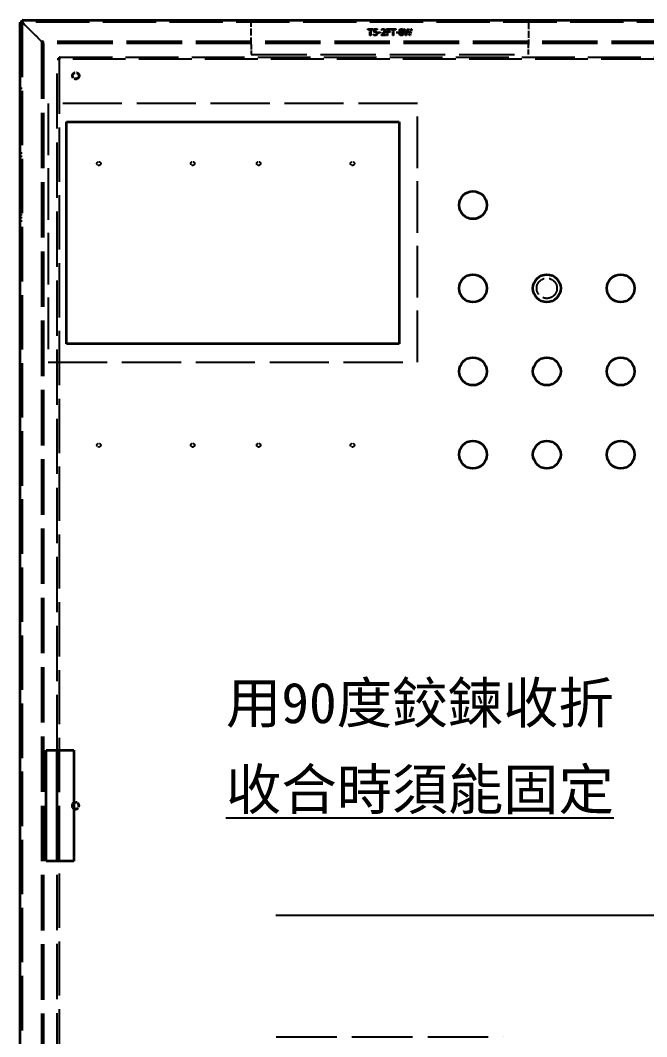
# Model space of a CAD drawing. Header units: millimetres. Extents: x 200 to 5740, y 200 to 4000.
# Drawn here: x 1849 to 2527, y 1558 to 2658 of the extents above; entities that cross this region are included whole.
import ezdxf

# ---------------------------------------------------------------- set-up
doc = ezdxf.new("R2010")
doc.units = ezdxf.units.MM
doc.header["$LTSCALE"] = 20
doc.linetypes.add('DASHED', pattern=[0.2067, 0.1654, -0.0413])
for name, color, linetype, lineweight in [('可見 (ISO)', 7, 'Continuous', 35), ('符號 (ISO)', 7, 'Continuous', 25), ('隱藏 (ISO)', 7, 'DASHED', 25)]:
    doc.layers.add(name, color=color, linetype=linetype, lineweight=lineweight)
doc.styles.add('註記文字 (JIS)', font='kaiu.ttf')
doc.dimstyles.new('預設 (JIS)$7', dxfattribs={"dimscale": 20, "dimtxt": 3, "dimasz": 2.5, "dimexe": 2, "dimexo": 1, "dimgap": 0.8, "dimtad": 1, "dimrnd": 1e-08, "dimdsep": 46, "dimtxsty": '註記文字 (JIS)', "dimblk": 'Filled-1', "dimcen": 0.09, "dimdle": 10, "dimclrd": 256, "dimclre": 256, "dimclrt": 256, "dimadec": 0, "dimazin": 2, "dimtfac": 0.833333, "dimtmove": 0, "dimatfit": 3, "dimfxl": 0, "dimtolj": 1, "dimtzin": 0, "dimlwd": -1, "dimlwe": -1, "dimarcsym": 0})

# ---------------------------------------------------------------- blocks, each defined once
blk = doc.blocks.new('Filled-1')
at = {"color": 0}
for p, q in [((0, 0), (-1, 0.167)), ((-1, 0.167), (-1, -0.167)), ((-1, 0), (0, 0)), ((-1, -0.167), (0, 0))]:
    blk.add_line(p, q, dxfattribs=at)
at = {"color": 0, "flags": 128}
blk.add_lwpolyline([(-1, -0.167), (0, 0)], dxfattribs=at)
at = {"color": 0}
blk.add_solid([(-1, -0.167), (0, 0), (-1, 0.167), (-1, -0.167)], dxfattribs=at)

msp = doc.modelspace()

# ---------------------------------------------------------------- linework, layer by layer
at = {"layer": '可見 (ISO)'}
for p, q in [((1850.637, 2655.936), (1848.637, 2655.936)), ((1848.637, 2655.936), (1848.637, 2655.506)), ((1848.637, 960.506), (1848.637, 2655.506)), ((1851.137, 2655.506), (1848.637, 2655.506)), ((1850.637, 2655.936), (1851.066, 2655.506)), ((1850.637, 2655.506), (1850.637, 2655.936)), ((1850.637, 2655.536), (1850.784, 2655.506)), ((1851.137, 2658.006), (1850.708, 2658.006)), ((1850.708, 2656.006), (1850.708, 2658.006)), ((1850.708, 2656.006), (1851.137, 2655.577)), ((1851.137, 2656.006), (1850.708, 2656.006)), ((1851.137, 2655.859), (1851.108, 2656.005)), ((1851.137, 2658.006), (2646.137, 2658.006)), ((1851.137, 2658.006), (1851.137, 2655.506)), ((1898.637, 2308.006), (1898.637, 2548.006)), ((1898.637, 2548.006), (2258.637, 2548.006)), ((2258.637, 2548.006), (2258.637, 2308.006)), ((2258.637, 2308.006), (1898.637, 2308.006)), ((1876.637, 1748.006), (1876.637, 1868.006)), ((1876.637, 1868.006), (1906.637, 1868.006)), ((1888.637, 1748.006), (1888.637, 1868.006)), ((1906.637, 1868.006), (1906.637, 1748.006)), ((1906.637, 1748.006), (1876.637, 1748.006))]:
    msp.add_line(p, q, dxfattribs=at)
for centre in [(2338.637, 2458.006), (2338.637, 2368.006), (2418.637, 2368.006), (2498.637, 2368.006), (2338.637, 2278.006), (2418.637, 2278.006), (2498.637, 2278.006), (2338.637, 2188.006), (2418.637, 2188.006), (2498.637, 2188.006)]:
    msp.add_circle(centre, 15, dxfattribs=at)
for radius, start, end in [(4, 120, 240), (3, 131.810315, 228.189685)]:
    msp.add_arc((1908.637, 1808.006), radius, start, end, dxfattribs=at)
at = {"layer": '隱藏 (ISO)', "ltscale": 0.328259}
msp.add_line((1848.637, 2655.936), (1850.637, 2655.536), dxfattribs=at)
at = {"layer": '隱藏 (ISO)', "ltscale": 17.826717}
msp.add_line((1850.637, 2655.506), (1850.637, 960.506), dxfattribs=at)
at = {"layer": '隱藏 (ISO)', "ltscale": 0.328368}
msp.add_line((1851.108, 2656.005), (1850.708, 2658.006), dxfattribs=at)
at = {"layer": '隱藏 (ISO)', "ltscale": 0.034345}
msp.add_line((1850.784, 2655.506), (1851.137, 2655.436), dxfattribs=at)
at = {"layer": '隱藏 (ISO)', "ltscale": 0.00944}
for p, q in [((1851.066, 2655.506), (1851.137, 2655.436)), ((1851.137, 2655.577), (1851.208, 2655.506))]:
    msp.add_line(p, q, dxfattribs=at)
at = {"layer": '隱藏 (ISO)', "ltscale": 17.482517}
msp.add_line((2646.137, 2656.006), (1851.137, 2656.006), dxfattribs=at)
at = {"layer": '隱藏 (ISO)', "ltscale": 0.034287}
msp.add_line((1851.208, 2655.506), (1851.137, 2655.859), dxfattribs=at)
at = {"layer": '隱藏 (ISO)', "ltscale": 2.693548}
for p, q in [((1851.137, 2655.436), (1871.137, 2635.436)), ((1871.208, 2635.506), (1851.208, 2655.506))]:
    msp.add_line(p, q, dxfattribs=at)
at = {"layer": '隱藏 (ISO)', "ltscale": 0.19037}
for p, q in [((1875.887, 2658.006), (1875.887, 2656.006)), ((1876.637, 2658.006), (1876.637, 2656.006)), ((1881.387, 2658.006), (1881.387, 2656.006)), ((1907.887, 2658.006), (1907.887, 2656.006)), ((1912.637, 2658.006), (1912.637, 2656.006)), ((1913.387, 2658.006), (1913.387, 2656.006)), ((1873.637, 2632.936), (1871.637, 2632.936)), ((1873.708, 2633.006), (1873.708, 2635.006)), ((1890.708, 2616.006), (1890.708, 2618.006)), ((1890.637, 2615.936), (1888.637, 2615.936)), ((1850.637, 2584.256), (1848.637, 2584.256)), ((1850.637, 2580.756), (1848.637, 2580.756)), ((1848.637, 2577.006), (1850.637, 2577.006)), ((1850.637, 2514.256), (1848.637, 2514.256)), ((1850.637, 2510.756), (1848.637, 2510.756)), ((1848.637, 2448.006), (1850.637, 2448.006)), ((1850.637, 2444.256), (1848.637, 2444.256)), ((1850.637, 2440.756), (1848.637, 2440.756))]:
    msp.add_line(p, q, dxfattribs=at)
at = {"layer": '隱藏 (ISO)', "ltscale": 2.285536}
for p, q in [((2098.637, 2632.006), (2098.637, 2656.006)), ((2398.637, 2656.006), (2398.637, 2632.006))]:
    msp.add_line(p, q, dxfattribs=at)
at = {"layer": '隱藏 (ISO)', "ltscale": 0.078774}
for p, q in [((2224.787, 2647.878), (2224.787, 2648.706)), ((2230.414, 2648.706), (2230.414, 2647.878)), ((2249.173, 2645.904), (2249.173, 2645.076)), ((2249.309, 2648.706), (2249.309, 2647.878)), ((2249.428, 2647.878), (2249.428, 2648.706)), ((2255.056, 2648.706), (2255.056, 2647.878))]:
    msp.add_line(p, q, dxfattribs=at)
at = {"layer": '隱藏 (ISO)', "ltscale": 0.535808}
for p, q in [((2224.787, 2648.706), (2230.414, 2648.706)), ((2249.428, 2648.706), (2255.056, 2648.706))]:
    msp.add_line(p, q, dxfattribs=at)
at = {"layer": '隱藏 (ISO)', "ltscale": 0.223555}
for p, q in [((2227.135, 2647.878), (2224.787, 2647.878)), ((2230.414, 2647.878), (2228.065, 2647.878)), ((2251.777, 2647.878), (2249.428, 2647.878)), ((2255.056, 2647.878), (2252.707, 2647.878))]:
    msp.add_line(p, q, dxfattribs=at)
at = {"layer": '隱藏 (ISO)', "ltscale": 0.58767}
for p, q in [((2227.135, 2641.706), (2227.135, 2647.878)), ((2228.065, 2647.878), (2228.065, 2641.706)), ((2251.777, 2641.706), (2251.777, 2647.878)), ((2252.707, 2647.878), (2252.707, 2641.706))]:
    msp.add_line(p, q, dxfattribs=at)
at = {"layer": '隱藏 (ISO)', "ltscale": 0.088498}
for p, q in [((2228.065, 2641.706), (2227.135, 2641.706)), ((2246.053, 2641.706), (2245.123, 2641.706)), ((2252.707, 2641.706), (2251.777, 2641.706))]:
    msp.add_line(p, q, dxfattribs=at)
at = {"layer": '隱藏 (ISO)', "ltscale": 0.006383}
msp.add_line((2230.998, 2642.948), (2231.066, 2642.948), dxfattribs=at)
at = {"layer": '隱藏 (ISO)', "ltscale": 0.09444}
for p, q in [((2230.998, 2641.956), (2230.998, 2642.948)), ((2239.672, 2641.706), (2239.672, 2642.699))]:
    msp.add_line(p, q, dxfattribs=at)
at = {"layer": '隱藏 (ISO)', "ltscale": 0.365636}
msp.add_line((2231.287, 2648.706), (2235.128, 2648.706), dxfattribs=at)
at = {"layer": '隱藏 (ISO)', "ltscale": 0.343486}
msp.add_line((2231.287, 2645.098), (2231.287, 2648.706), dxfattribs=at)
at = {"layer": '隱藏 (ISO)', "ltscale": 0.177636}
msp.add_line((2232.189, 2647.884), (2232.189, 2646.017), dxfattribs=at)
at = {"layer": '隱藏 (ISO)', "ltscale": 0.279739}
msp.add_line((2235.128, 2647.884), (2232.189, 2647.884), dxfattribs=at)
at = {"layer": '隱藏 (ISO)', "ltscale": 0.078233}
msp.add_line((2235.128, 2648.706), (2235.128, 2647.884), dxfattribs=at)
at = {"layer": '隱藏 (ISO)', "ltscale": 0.080934}
for p, q in [((2236.092, 2644.344), (2236.092, 2645.195)), ((2238.741, 2645.195), (2238.741, 2644.344)), ((2255.481, 2644.344), (2255.481, 2645.195)), ((2258.13, 2645.195), (2258.13, 2644.344))]:
    msp.add_line(p, q, dxfattribs=at)
at = {"layer": '隱藏 (ISO)', "ltscale": 0.252187}
for p, q in [((2236.092, 2645.195), (2238.741, 2645.195)), ((2238.741, 2644.344), (2236.092, 2644.344)), ((2255.481, 2645.195), (2258.13, 2645.195)), ((2258.13, 2644.344), (2255.481, 2644.344))]:
    msp.add_line(p, q, dxfattribs=at)
at = {"layer": '隱藏 (ISO)', "ltscale": 0.411015}
msp.add_line((2243.988, 2641.706), (2239.672, 2641.706), dxfattribs=at)
at = {"layer": '隱藏 (ISO)', "ltscale": 0.09498}
msp.add_line((2239.819, 2647.435), (2239.819, 2648.434), dxfattribs=at)
at = {"layer": '隱藏 (ISO)', "ltscale": 0.004762}
msp.add_line((2239.87, 2647.435), (2239.819, 2647.435), dxfattribs=at)
at = {"layer": '隱藏 (ISO)', "ltscale": 0.327279}
msp.add_line((2240.551, 2642.517), (2243.988, 2642.517), dxfattribs=at)
at = {"layer": '隱藏 (ISO)', "ltscale": 0.077153}
msp.add_line((2243.988, 2642.517), (2243.988, 2641.706), dxfattribs=at)
at = {"layer": '隱藏 (ISO)', "ltscale": 0.666544}
msp.add_line((2245.123, 2641.706), (2245.123, 2648.706), dxfattribs=at)
at = {"layer": '隱藏 (ISO)', "ltscale": 0.39859}
msp.add_line((2245.123, 2648.706), (2249.309, 2648.706), dxfattribs=at)
at = {"layer": '隱藏 (ISO)', "ltscale": 0.309992}
msp.add_line((2249.309, 2647.878), (2246.053, 2647.878), dxfattribs=at)
at = {"layer": '隱藏 (ISO)', "ltscale": 0.1879}
msp.add_line((2246.053, 2647.878), (2246.053, 2645.904), dxfattribs=at)
at = {"layer": '隱藏 (ISO)', "ltscale": 0.297026}
for p, q in [((2246.053, 2645.904), (2249.173, 2645.904)), ((2249.173, 2645.076), (2246.053, 2645.076))]:
    msp.add_line(p, q, dxfattribs=at)
at = {"layer": '隱藏 (ISO)', "ltscale": 0.320797}
msp.add_line((2246.053, 2645.076), (2246.053, 2641.706), dxfattribs=at)
at = {"layer": '隱藏 (ISO)', "ltscale": 0.002601}
for p, q in [((2260.082, 2645.444), (2260.082, 2645.473)), ((2262.214, 2645.433), (2262.214, 2645.405))]:
    msp.add_line(p, q, dxfattribs=at)
at = {"layer": '隱藏 (ISO)', "ltscale": 0.687921}
msp.add_line((2265.714, 2641.706), (2263.928, 2648.706), dxfattribs=at)
at = {"layer": '隱藏 (ISO)', "ltscale": 0.091199}
msp.add_line((2263.928, 2648.706), (2264.886, 2648.706), dxfattribs=at)
at = {"layer": '隱藏 (ISO)', "ltscale": 0.568563}
msp.add_line((2264.886, 2648.706), (2266.293, 2642.903), dxfattribs=at)
at = {"layer": '隱藏 (ISO)', "ltscale": 0.098222}
msp.add_line((2266.747, 2641.706), (2265.714, 2641.706), dxfattribs=at)
at = {"layer": '隱藏 (ISO)', "ltscale": 0.568309}
msp.add_line((2266.293, 2642.903), (2267.689, 2648.706), dxfattribs=at)
at = {"layer": '隱藏 (ISO)', "ltscale": 0.568583}
msp.add_line((2268.131, 2647.515), (2266.747, 2641.706), dxfattribs=at)
at = {"layer": '隱藏 (ISO)', "ltscale": 0.090118}
msp.add_line((2267.689, 2648.706), (2268.636, 2648.706), dxfattribs=at)
at = {"layer": '隱藏 (ISO)', "ltscale": 0.569472}
msp.add_line((2269.555, 2641.706), (2268.131, 2647.515), dxfattribs=at)
at = {"layer": '隱藏 (ISO)', "ltscale": 0.574865}
msp.add_line((2268.636, 2648.706), (2270.043, 2642.835), dxfattribs=at)
at = {"layer": '隱藏 (ISO)', "ltscale": 0.099302}
msp.add_line((2270.599, 2641.706), (2269.555, 2641.706), dxfattribs=at)
at = {"layer": '隱藏 (ISO)', "ltscale": 0.57474}
msp.add_line((2270.043, 2642.835), (2271.444, 2648.706), dxfattribs=at)
at = {"layer": '隱藏 (ISO)', "ltscale": 0.687258}
msp.add_line((2272.357, 2648.706), (2270.599, 2641.706), dxfattribs=at)
at = {"layer": '隱藏 (ISO)', "ltscale": 0.086877}
msp.add_line((2271.444, 2648.706), (2272.357, 2648.706), dxfattribs=at)
at = {"layer": '隱藏 (ISO)', "ltscale": 0.25452}
msp.add_line((1871.137, 2635.436), (1871.637, 2632.936), dxfattribs=at)
at = {"layer": '隱藏 (ISO)', "ltscale": 0.45467}
for p, q in [((1871.137, 2635.436), (1873.637, 2632.936)), ((1871.208, 2635.506), (1873.708, 2633.006))]:
    msp.add_line(p, q, dxfattribs=at)
at = {"layer": '隱藏 (ISO)', "ltscale": 0.254305}
msp.add_line((1873.708, 2635.006), (1871.208, 2635.506), dxfattribs=at)
at = {"layer": '隱藏 (ISO)', "ltscale": 18.14068}
for p, q in [((1871.637, 2632.936), (1871.637, 983.077)), ((1873.637, 2632.936), (1873.637, 983.077))]:
    msp.add_line(p, q, dxfattribs=at)
at = {"layer": '隱藏 (ISO)', "ltscale": 18.138815}
for p, q in [((2623.566, 2635.006), (1873.708, 2635.006)), ((2623.566, 2633.006), (1873.708, 2633.006))]:
    msp.add_line(p, q, dxfattribs=at)
at = {"layer": '隱藏 (ISO)', "ltscale": 1.64544}
for p, q in [((2098.637, 2632.006), (2098.637, 2621.006)), ((2398.637, 2621.006), (2398.637, 2632.006))]:
    msp.add_line(p, q, dxfattribs=at)
at = {"layer": '隱藏 (ISO)', "ltscale": 0.040783}
for p, q in [((1891.137, 2618.006), (1890.708, 2618.006)), ((1888.637, 2615.936), (1888.637, 2615.506)), ((1890.637, 2615.506), (1890.637, 2615.936)), ((1891.137, 2616.006), (1890.708, 2616.006))]:
    msp.add_line(p, q, dxfattribs=at)
at = {"layer": '隱藏 (ISO)', "ltscale": 17.295597}
for p, q in [((1891.137, 2618.006), (2606.137, 2618.006)), ((2606.137, 2616.006), (1891.137, 2616.006))]:
    msp.add_line(p, q, dxfattribs=at)
at = {"layer": '隱藏 (ISO)', "ltscale": 0.373886}
for p, q in [((1891.137, 2618.006), (1891.137, 2615.506)), ((1891.137, 2615.506), (1888.637, 2615.506))]:
    msp.add_line(p, q, dxfattribs=at)
at = {"layer": '隱藏 (ISO)', "ltscale": 18.142235}
msp.add_line((2098.637, 2621.006), (2398.637, 2621.006), dxfattribs=at)
at = {"layer": '隱藏 (ISO)', "ltscale": 18.08176}
for p, q in [((1888.637, 1868.006), (1888.637, 2615.506)), ((1888.637, 1000.506), (1888.637, 1748.006))]:
    msp.add_line(p, q, dxfattribs=at)
at = {"layer": '隱藏 (ISO)', "ltscale": 17.757401}
msp.add_line((1890.637, 2615.506), (1890.637, 1000.506), dxfattribs=at)
at = {"layer": '隱藏 (ISO)', "ltscale": 16.932753}
for p, q in [((1878.637, 2568.006), (1878.637, 2288.006)), ((2278.637, 2288.006), (2278.637, 2568.006))]:
    msp.add_line(p, q, dxfattribs=at)
at = {"layer": '隱藏 (ISO)', "ltscale": 19.351717}
for p, q in [((2278.637, 2568.006), (1878.637, 2568.006)), ((1878.637, 2288.006), (2278.637, 2288.006))]:
    msp.add_line(p, q, dxfattribs=at)
at = {"layer": '隱藏 (ISO)', "ltscale": 19.83551}
msp.add_line((2125.637, 1558.006), (2371.637, 1558.006), dxfattribs=at)
at = {"layer": '隱藏 (ISO)', "ltscale": 2.393412}
msp.add_circle((1908.637, 2598.006), 4, dxfattribs=at)
at = {"layer": '隱藏 (ISO)', "ltscale": 1.795034}
msp.add_circle((1908.637, 2598.006), 3, dxfattribs=at)
at = {"layer": '隱藏 (ISO)', "ltscale": 1.236748}
for centre in [(1933.637, 2503.006), (2035.237, 2503.006), (2106.637, 2503.006), (2208.237, 2503.006), (1933.637, 2198.206), (2035.237, 2198.206), (2106.637, 2198.206), (2208.237, 2198.206)]:
    msp.add_circle(centre, 2.067, dxfattribs=at)
at = {"layer": '隱藏 (ISO)', "ltscale": 6.582059}
msp.add_circle((2418.637, 2368.006), 11, dxfattribs=at)
at = {"layer": '隱藏 (ISO)', "ltscale": 1.595575}
msp.add_arc((1908.637, 1808.006), 4, 240, 120, dxfattribs=at)
at = {"layer": '隱藏 (ISO)', "ltscale": 1.31444}
msp.add_arc((1908.637, 1808.006), 3, 228.189685, 131.810315, dxfattribs=at)
at = {"layer": '隱藏 (ISO)', "ltscale": 0.17987}
msp.add_open_spline([(2232.83, 2641.559), (2232.331, 2641.559), (2231.355, 2641.78), (2230.998, 2641.956)], degree=2, dxfattribs=at)
at = {"layer": '隱藏 (ISO)', "ltscale": 0.080318}
msp.add_open_spline([(2231.066, 2642.948), (2231.174, 2642.869), (2231.577, 2642.665), (2231.821, 2642.574)], degree=2, dxfattribs=at)
at = {"layer": '隱藏 (ISO)', "ltscale": 0.132956}
msp.add_open_spline([(2232.672, 2645.269), (2232.286, 2645.269), (2231.52, 2645.149), (2231.287, 2645.098)], degree=2, dxfattribs=at)
at = {"layer": '隱藏 (ISO)', "ltscale": 0.100153}
msp.add_open_spline([(2231.821, 2642.574), (2232.099, 2642.478), (2232.558, 2642.37), (2232.847, 2642.37)], degree=2, dxfattribs=at)
at = {"layer": '隱藏 (ISO)', "ltscale": 0.060567}
msp.add_open_spline([(2232.189, 2646.017), (2232.36, 2646.04), (2232.689, 2646.057), (2232.825, 2646.057)], degree=2, dxfattribs=at)
at = {"layer": '隱藏 (ISO)', "ltscale": 0.115764}
msp.add_open_spline([(2233.817, 2644.945), (2233.619, 2645.121), (2233.029, 2645.269), (2232.672, 2645.269)], degree=2, dxfattribs=at)
at = {"layer": '隱藏 (ISO)', "ltscale": 0.163271}
msp.add_open_spline([(2232.825, 2646.057), (2233.364, 2646.057), (2234.107, 2645.881), (2234.447, 2645.62)], degree=2, dxfattribs=at)
at = {"layer": '隱藏 (ISO)', "ltscale": 0.181283}
msp.add_open_spline([(2234.549, 2642.245), (2234.254, 2641.927), (2233.375, 2641.559), (2232.83, 2641.559)], degree=2, dxfattribs=at)
at = {"layer": '隱藏 (ISO)', "ltscale": 0.107554}
msp.add_open_spline([(2232.847, 2642.37), (2233.131, 2642.37), (2233.664, 2642.574), (2233.857, 2642.795)], degree=2, dxfattribs=at)
at = {"layer": '隱藏 (ISO)', "ltscale": 0.107011}
msp.add_open_spline([(2234.214, 2643.935), (2234.214, 2644.31), (2234.01, 2644.786), (2233.817, 2644.945)], degree=2, dxfattribs=at)
at = {"layer": '隱藏 (ISO)', "ltscale": 0.116155}
msp.add_open_spline([(2233.857, 2642.795), (2234.033, 2643.005), (2234.214, 2643.561), (2234.214, 2643.935)], degree=2, dxfattribs=at)
at = {"layer": '隱藏 (ISO)', "ltscale": 0.182085}
msp.add_open_spline([(2234.447, 2645.62), (2234.793, 2645.359), (2235.167, 2644.565), (2235.167, 2643.93)], degree=2, dxfattribs=at)
at = {"layer": '隱藏 (ISO)', "ltscale": 0.174913}
msp.add_open_spline([(2235.167, 2643.93), (2235.167, 2643.425), (2234.844, 2642.563), (2234.549, 2642.245)], degree=2, dxfattribs=at)
at = {"layer": '隱藏 (ISO)', "ltscale": 0.227254}
msp.add_open_spline([(2239.672, 2642.699), (2240.137, 2643.136), (2240.965, 2643.947), (2241.362, 2644.384)], degree=2, dxfattribs=at)
at = {"layer": '隱藏 (ISO)', "ltscale": 0.176443}
msp.add_open_spline([(2239.819, 2648.434), (2240.108, 2648.576), (2241.146, 2648.854), (2241.612, 2648.854)], degree=2, dxfattribs=at)
at = {"layer": '隱藏 (ISO)', "ltscale": 0.074575}
msp.add_open_spline([(2240.551, 2647.821), (2240.352, 2647.742), (2239.984, 2647.515), (2239.87, 2647.435)], degree=2, dxfattribs=at)
at = {"layer": '隱藏 (ISO)', "ltscale": 0.097371}
msp.add_open_spline([(2241.543, 2648.042), (2241.294, 2648.042), (2240.783, 2647.918), (2240.551, 2647.821)], degree=2, dxfattribs=at)
at = {"layer": '隱藏 (ISO)', "ltscale": 0.246748}
msp.add_open_spline([(2242.4, 2644.333), (2241.958, 2643.85), (2240.874, 2642.818), (2240.551, 2642.517)], degree=2, dxfattribs=at)
at = {"layer": '隱藏 (ISO)', "ltscale": 0.278401}
msp.add_open_spline([(2241.362, 2644.384), (2242.162, 2645.263), (2242.746, 2646.318), (2242.746, 2646.88)], degree=2, dxfattribs=at)
at = {"layer": '隱藏 (ISO)', "ltscale": 0.087726}
msp.add_open_spline([(2242.4, 2647.759), (2242.236, 2647.901), (2241.804, 2648.042), (2241.543, 2648.042)], degree=2, dxfattribs=at)
at = {"layer": '隱藏 (ISO)', "ltscale": 0.30604}
msp.add_open_spline([(2241.612, 2648.854), (2242.593, 2648.854), (2243.699, 2647.816), (2243.699, 2646.931)], degree=2, dxfattribs=at)
at = {"layer": '隱藏 (ISO)', "ltscale": 0.092796}
msp.add_open_spline([(2242.746, 2646.88), (2242.746, 2647.175), (2242.565, 2647.617), (2242.4, 2647.759)], degree=2, dxfattribs=at)
at = {"layer": '隱藏 (ISO)', "ltscale": 0.144971}
msp.add_open_spline([(2243.336, 2645.529), (2243.166, 2645.223), (2242.672, 2644.622), (2242.4, 2644.333)], degree=2, dxfattribs=at)
at = {"layer": '隱藏 (ISO)', "ltscale": 0.139388}
msp.add_open_spline([(2243.699, 2646.931), (2243.699, 2646.516), (2243.506, 2645.824), (2243.336, 2645.529)], degree=2, dxfattribs=at)
at = {"layer": '隱藏 (ISO)', "ltscale": 0.217193}
msp.add_open_spline([(2258.896, 2643.64), (2258.896, 2644.208), (2259.503, 2645.161), (2260.082, 2645.444)], degree=2, dxfattribs=at)
at = {"layer": '隱藏 (ISO)', "ltscale": 0.157374}
msp.add_open_spline([(2259.497, 2642.149), (2259.202, 2642.432), (2258.896, 2643.204), (2258.896, 2643.64)], degree=2, dxfattribs=at)
at = {"layer": '隱藏 (ISO)', "ltscale": 0.298283}
msp.add_open_spline([(2259.066, 2647.021), (2259.066, 2647.81), (2260.257, 2648.865), (2261.176, 2648.865)], degree=2, dxfattribs=at)
at = {"layer": '隱藏 (ISO)', "ltscale": 0.186296}
msp.add_open_spline([(2260.082, 2645.473), (2259.565, 2645.773), (2259.066, 2646.488), (2259.066, 2647.021)], degree=2, dxfattribs=at)
at = {"layer": '隱藏 (ISO)', "ltscale": 0.174019}
msp.add_open_spline([(2261.176, 2641.547), (2260.655, 2641.547), (2259.798, 2641.859), (2259.497, 2642.149)], degree=2, dxfattribs=at)
at = {"layer": '隱藏 (ISO)', "ltscale": 0.168846}
msp.add_open_spline([(2260.643, 2645.206), (2260.257, 2644.951), (2259.843, 2644.191), (2259.843, 2643.709)], degree=2, dxfattribs=at)
at = {"layer": '隱藏 (ISO)', "ltscale": 0.211723}
msp.add_open_spline([(2259.843, 2643.709), (2259.843, 2643.073), (2260.609, 2642.245), (2261.188, 2642.245)], degree=2, dxfattribs=at)
at = {"layer": '隱藏 (ISO)', "ltscale": 0.167519}
msp.add_open_spline([(2261.171, 2648.173), (2260.66, 2648.173), (2260.008, 2647.611), (2260.008, 2647.129)], degree=2, dxfattribs=at)
at = {"layer": '隱藏 (ISO)', "ltscale": 0.122675}
msp.add_open_spline([(2260.008, 2647.129), (2260.008, 2646.783), (2260.343, 2646.301), (2260.677, 2646.108)], degree=2, dxfattribs=at)
at = {"layer": '隱藏 (ISO)', "ltscale": 0.106231}
msp.add_open_spline([(2261.67, 2644.769), (2261.511, 2644.86), (2260.978, 2645.07), (2260.643, 2645.206)], degree=2, dxfattribs=at)
at = {"layer": '隱藏 (ISO)', "ltscale": 0.10281}
msp.add_open_spline([(2260.677, 2646.108), (2260.819, 2646.029), (2261.42, 2645.751), (2261.664, 2645.671)], degree=2, dxfattribs=at)
at = {"layer": '隱藏 (ISO)', "ltscale": 0.173862}
msp.add_open_spline([(2262.362, 2647.072), (2262.362, 2647.543), (2261.732, 2648.173), (2261.171, 2648.173)], degree=2, dxfattribs=at)
at = {"layer": '隱藏 (ISO)', "ltscale": 0.294826}
msp.add_open_spline([(2261.176, 2648.865), (2262.129, 2648.865), (2263.281, 2647.867), (2263.281, 2647.084)], degree=2, dxfattribs=at)
at = {"layer": '隱藏 (ISO)', "ltscale": 0.33039}
msp.add_open_spline([(2263.457, 2643.657), (2263.457, 2642.761), (2262.152, 2641.547), (2261.176, 2641.547)], degree=2, dxfattribs=at)
at = {"layer": '隱藏 (ISO)', "ltscale": 0.199786}
msp.add_open_spline([(2261.188, 2642.245), (2261.778, 2642.245), (2262.492, 2642.954), (2262.492, 2643.567)], degree=2, dxfattribs=at)
at = {"layer": '隱藏 (ISO)', "ltscale": 0.155539}
msp.add_open_spline([(2261.664, 2645.671), (2262.073, 2645.983), (2262.362, 2646.647), (2262.362, 2647.072)], degree=2, dxfattribs=at)
at = {"layer": '隱藏 (ISO)', "ltscale": 0.148158}
msp.add_open_spline([(2262.492, 2643.567), (2262.492, 2643.998), (2262.152, 2644.508), (2261.67, 2644.769)], degree=2, dxfattribs=at)
at = {"layer": '隱藏 (ISO)', "ltscale": 0.196764}
msp.add_open_spline([(2263.281, 2647.084), (2263.281, 2646.613), (2262.731, 2645.694), (2262.214, 2645.433)], degree=2, dxfattribs=at)
at = {"layer": '隱藏 (ISO)', "ltscale": 0.217988}
msp.add_open_spline([(2262.214, 2645.405), (2262.827, 2645.121), (2263.457, 2644.304), (2263.457, 2643.657)], degree=2, dxfattribs=at)

# ---------------------------------------------------------------- texts
at = {"layer": '符號 (ISO)', "insert": (2071.23, 1941.327), "char_height": 44, "width": 417.18521, "attachment_point": 1, "line_spacing_factor": 1.275974, "style": '註記文字 (JIS)'}
msp.add_mtext('\\f標楷體|b0|i0;\\H44.0000;用90度鉸鍊收折\\P\\L\\f標楷體|b0|i0;\\H44.0000;收合時須能固定', dxfattribs=at)

# ---------------------------------------------------------------- leaders
at = {"layer": '符號 (ISO)', "annotation_type": 0, "has_hookline": 1, "hookline_direction": 1, "text_width": 363.182}
msp.add_leader([(2772.195, 2093.064), (2538.416, 1689.199), (2488.416, 1689.199)], dimstyle='預設 (JIS)$7', override={"dimgap": 0, "dimtad": 1}, dxfattribs=at)

doc.saveas('drawing.dxf')
